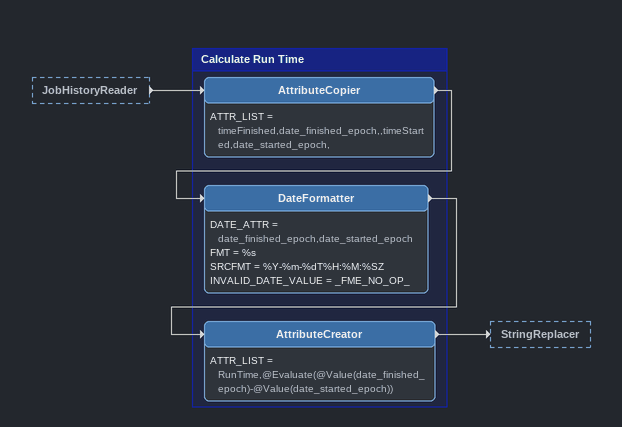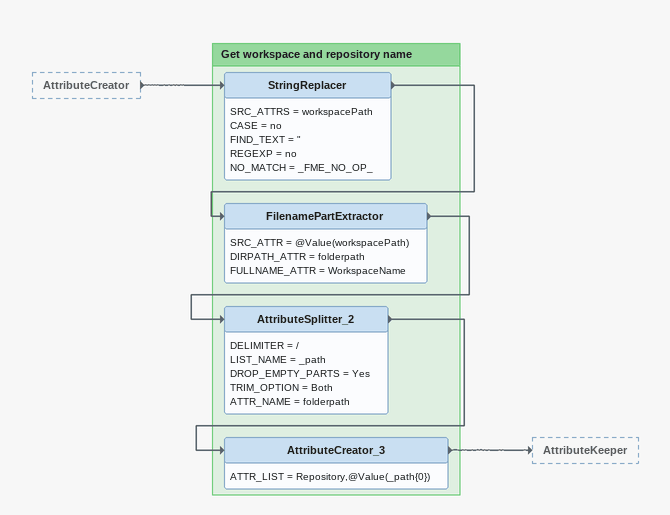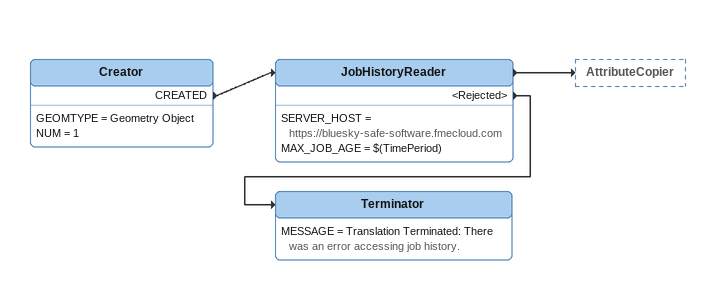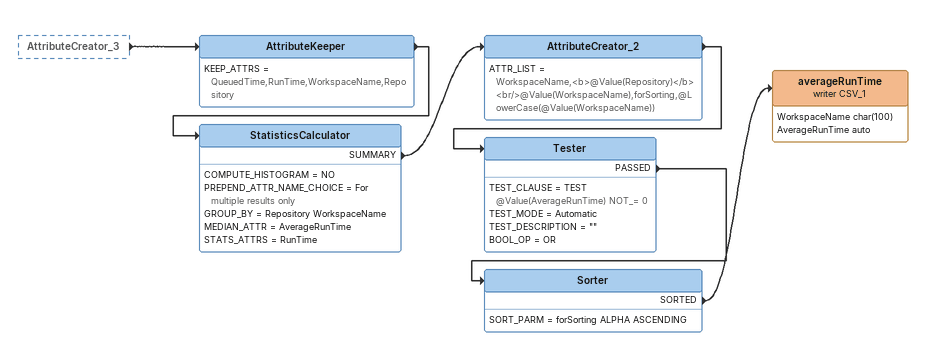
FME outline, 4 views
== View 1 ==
JobHistoryReader [outside]
    -> AttributeCopier

Bookmark: Calculate Run Time
AttributeCopier
    ATTR_LIST = timeFinished,date_finished_epoch,,timeStarted,date_started_epoch,
    -> DateFormatter
DateFormatter
    DATE_ATTR = date_finished_epoch,date_started_epoch
    FMT = %s
    SRCFMT = %Y-%m-%dT%H:%M:%SZ
    INVALID_DATE_VALUE = _FME_NO_OP_
    -> AttributeCreator
AttributeCreator
    ATTR_LIST = RunTime,@Evaluate(@Value(date_finished_epoch)-@Value(date_started_epoch))
    -> StringReplacer

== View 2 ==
AttributeCreator [outside]
    -> StringReplacer

Bookmark: Get workspace and repository name
StringReplacer
    SRC_ATTRS = workspacePath
    CASE = no
    FIND_TEXT = "
    REGEXP = no
    NO_MATCH = _FME_NO_OP_
    -> FilenamePartExtractor
FilenamePartExtractor
    SRC_ATTR = @Value(workspacePath)
    DIRPATH_ATTR = folderpath
    FULLNAME_ATTR = WorkspaceName
    -> AttributeSplitter_2
AttributeSplitter_2
    DELIMITER = /
    LIST_NAME = _path
    DROP_EMPTY_PARTS = Yes
    TRIM_OPTION = Both
    ATTR_NAME = folderpath
    -> AttributeCreator_3
AttributeCreator_3
    ATTR_LIST = Repository,@Value(_path{0})
    -> AttributeKeeper

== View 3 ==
Creator
    GEOMTYPE = Geometry Object
    NUM = 1
    CREATED -> JobHistoryReader
JobHistoryReader
    SERVER_HOST = https://bluesky-safe-software.fmecloud.com
    MAX_JOB_AGE = $(TimePeriod)
    -> AttributeCopier
    <Rejected> -> Terminator
Terminator
    MESSAGE = Translation Terminated: There was an error accessing job history.

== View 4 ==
AttributeCreator_3 [outside]
    -> AttributeKeeper
AttributeKeeper
    KEEP_ATTRS = QueuedTime,RunTime,WorkspaceName,Repository
    -> StatisticsCalculator
StatisticsCalculator
    COMPUTE_HISTOGRAM = NO
    PREPEND_ATTR_NAME_CHOICE = For multiple results only
    GROUP_BY = Repository WorkspaceName
    MEDIAN_ATTR = AverageRunTime
    STATS_ATTRS = RunTime
    SUMMARY -> AttributeCreator_2
AttributeCreator_2
    ATTR_LIST = WorkspaceName,<b>@Value(Repository)</b><br/>@Value(WorkspaceName),forSorting,@LowerCase(@Value(WorkspaceName))
    -> Tester
Tester
    TEST_CLAUSE = TEST @Value(AverageRunTime) NOT_= 0
    TEST_MODE = Automatic
    TEST_DESCRIPTION = ""
    BOOL_OP = OR
    PASSED -> Sorter
Sorter
    SORT_PARM = forSorting ALPHA ASCENDING
    SORTED -> averageRunTime (writer CSV_1)
averageRunTime (writer CSV_1)
    attributes: WorkspaceName char(100), AverageRunTime auto
